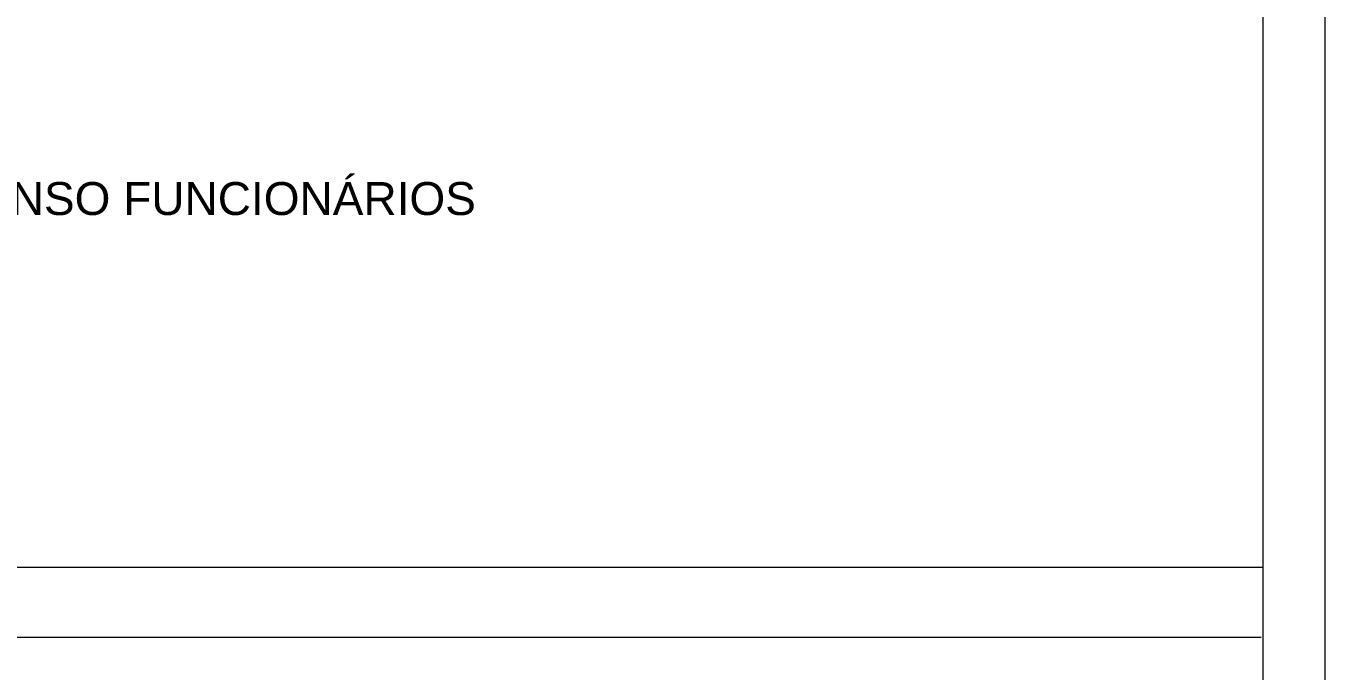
# Model space of a CAD drawing. Header units: millimetres. Extents: x 565.4 to 596.6, y 239.2 to 280.8.
# Drawn here: x 577.279 to 580.435, y 261.875 to 263.441 of the extents above; entities that cross this region are included whole.
import ezdxf

# ---------------------------------------------------------------- set-up
doc = ezdxf.new("R2010")
doc.units = ezdxf.units.MM
doc.header["$LTSCALE"] = 75
doc.linetypes.add('HIDDEN', pattern=[0.375, 0.25, -0.125])
doc.layers.add('A Arquitetura LRZ', color=252, linetype='Continuous', lineweight=9)
doc.layers.add('A Cumbuca LRZ', color=254, linetype='HIDDEN', lineweight=9)
doc.styles.add('R80', font='arial.ttf')

msp = doc.modelspace()

# ---------------------------------------------------------------- linework, layer by layer
at = {"layer": 'A Arquitetura LRZ'}
for p, q in [((580.4348, 240.8304), (580.4348, 280.8104)), ((580.2848, 240.8104), (580.2848, 263.5104)), ((580.2848, 262.1263), (575.8668, 262.1263)), ((580.2798, 261.9563), (575.8618, 261.9563))]:
    msp.add_line(p, q, dxfattribs=at)

# ---------------------------------------------------------------- texts
at = {"layer": 'A Cumbuca LRZ', "style": 'R80'}
msp.add_text('COPA / DESCANSO FUNCIONÁRIOS', height=0.08, dxfattribs=at).set_placement((576.4474, 262.9818))

doc.saveas('drawing.dxf')
